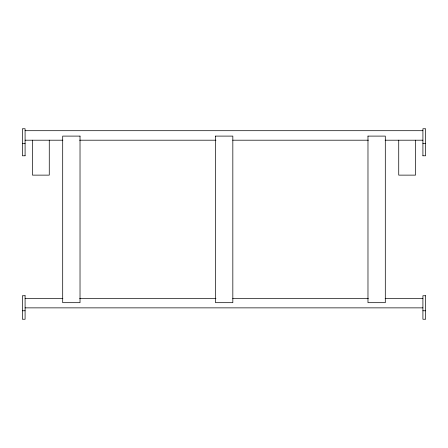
<?xml version="1.0" encoding="UTF-8"?>
<svg xmlns="http://www.w3.org/2000/svg" width="448" height="448" viewBox="0 0 448 448"><rect width="100%" height="100%" fill="white"/><g stroke="black" fill="none" stroke-linecap="round" stroke-linejoin="round"><path stroke-width="0.67" d="M25.088 130.698L422.912 130.698M25.088 140.202L62.843 140.202M79.621 140.202L215.958 140.202M232.742 140.202L368.379 140.202M385.157 140.202L422.912 140.202M22.4 143.45L25.088 143.45M422.912 143.45L425.6 143.45M25.088 155.786L22.4 155.792L22.4 128.75L25.088 128.75L25.088 155.792M422.912 155.786L425.6 155.792L425.6 128.75L422.912 128.75L422.912 155.792M25.088 298.362L62.843 298.362M79.621 298.362L215.958 298.362M232.742 298.362L368.379 298.362M385.157 298.362L422.912 298.362M25.088 307.866L422.912 307.866M22.4 310.761L25.088 310.761M422.912 310.761L425.6 310.761M415.526 140.202L415.526 175.129L398.731 175.129L398.731 140.202M49.269 140.202L49.269 175.129L32.474 175.129L32.474 140.202M215.505 136.102L215.505 302.68L232.831 302.68L232.831 136.102L215.505 136.102M367.976 136.102L367.976 302.68L385.302 302.68L385.302 136.102L367.976 136.102M80.024 136.102L62.698 136.102L62.698 302.68L80.024 302.68L80.024 136.102M25.088 295.742L22.4 295.742L22.4 319.25L25.088 319.25L25.088 295.742M425.6 295.742L422.912 295.742L422.912 319.25L425.6 319.25L425.6 295.742"/></g></svg>
